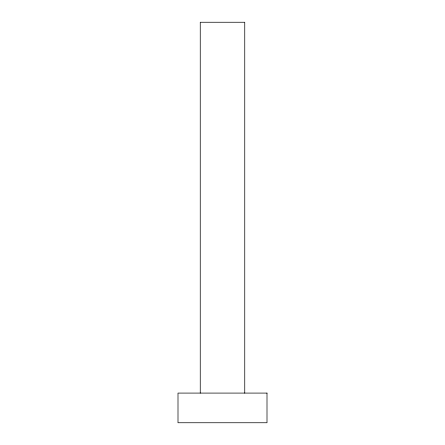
<?xml version="1.0" encoding="UTF-8"?>
<svg xmlns="http://www.w3.org/2000/svg" width="445" height="445" viewBox="0 0 445 445"><rect width="100%" height="100%" fill="white"/><g stroke="black" fill="none" stroke-linecap="round" stroke-linejoin="round"><path stroke-width="0.67" d="M244.75 393.085L244.75 22.25L200.25 22.25L200.25 393.085M267 393.085L178 393.085L178 422.75L267 422.75L267 393.085"/></g></svg>
